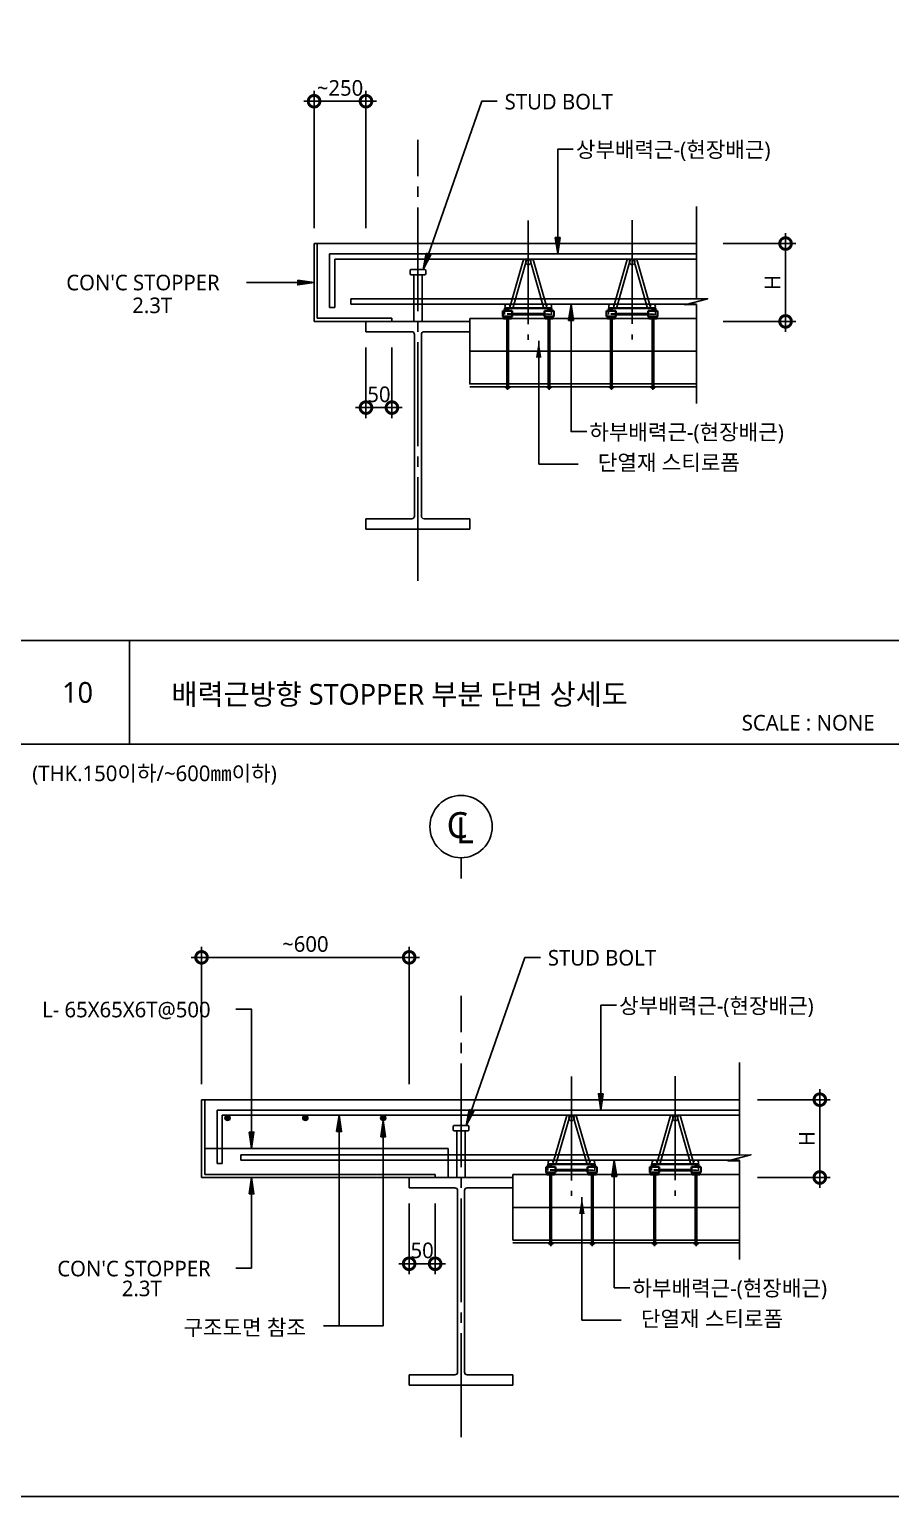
# Model space of a CAD drawing. Extents: x 517 to 33347, y 263 to 5437.
# Drawn here: x 10635 to 12294, y 300 to 3128 of the extents above; entities that cross this region are included whole.
import ezdxf
from ezdxf.enums import TextEntityAlignment as Align

# ---------------------------------------------------------------- set-up
doc = ezdxf.new("R2010")
doc.units = 0
doc.header["$LTSCALE"] = 10
doc.header["$MEASUREMENT"] = 0
for name, pattern in [('CEN', [26, 20, -2, 2, -2]), ('CENTER', [2, 1.25, -0.25, 0.25, -0.25]), ('HIDDEN', [3, 2, -1])]:
    doc.linetypes.add(name, pattern=pattern)
for name, color, linetype in [('7DIM', 7, 'Continuous'), ('CEN', 1, 'CEN'), ('E', 7, 'Continuous'), ('E2', 7, 'Continuous'), ('SEC', 7, 'Continuous'), ('SYM', 6, 'Continuous'), ('SYM-BUB', 3, 'Continuous'), ('SYM-LEAD', 6, 'Continuous'), ('TABLE', 7, 'Continuous'), ('TEXT', 3, 'Continuous'), ('단열재', 7, 'Continuous')]:
    doc.layers.add(name, color=color, linetype=linetype)
for name, color, linetype, lineweight in [('숨은선', 2, 'HIDDEN', 20), ('외형선', 3, 'Continuous', 35), ('치수선', 1, 'Continuous', 18)]:
    doc.layers.add(name, color=color, linetype=linetype, lineweight=lineweight)
doc.styles.add('HD', font='malgun.ttf')
doc.styles.get("Standard").update_dxf_attribs({"font": 'malgun.ttf'})
doc.styles.add('스타일1', font='malgun.ttf')
doc.linetypes.add('BATTING', pattern='A,0.0001,-0.1,[134,ltypeshp.shx,S=0.1,R=0,X=-0.1,Y=0],-0.2,[134,ltypeshp.shx,S=0.1,R=180,X=0.1,Y=0],-0.1', length=0.4001)
doc.dimstyles.new('CJA', dxfattribs={"dimscale": 200, "dimtxt": 3, "dimasz": 1, "dimexe": 2, "dimexo": 3, "dimgap": 1, "dimtad": 1, "dimdec": 0, "dimzin": 1, "dimdsep": 46, "dimlunit": 6, "dimtxsty": '스타일1', "dimblk": 'GAUN-DOT', "dimcen": -2, "dimdle": 2, "dimclrd": 256, "dimclre": 256, "dimclrt": 3, "dimadec": 0, "dimazin": 0, "dimtfac": 1, "dimtdec": 0, "dimtix": 1, "dimtmove": 2, "dimatfit": 3, "dimldrblk": 'DOTSMALL', "dimfxl": 1, "dimtolj": 1, "dimtzin": 1, "dimarcsym": 0})
doc.dimstyles.new('ISO-25', dxfattribs={"dimtxt": 2.5, "dimasz": 2.5, "dimexe": 1.25, "dimexo": 0.625, "dimtad": 1, "dimtxsty": 'Standard', "dimcen": 2.5, "dimadec": 0, "dimazin": 0, "dimtfac": 1, "dimtmove": 0, "dimatfit": 3, "dimfxl": 1, "dimarcsym": 0})

# ---------------------------------------------------------------- blocks, each defined once
blk = doc.blocks.new('GAUN-DOT')
at = {"linetype": 'ByBlock'}
for p, q in [((2, 0), (-2, 0)), ((0, -2), (0, 2))]:
    blk.add_line(p, q, dxfattribs=at)
at = {"const_width": 2.25}
blk.add_lwpolyline([(0, 0.28125, 1), (0, -0.28125, 1)], format="xyb", close=True, dxfattribs=at)
blk = doc.blocks.new('*D35')
at = {"layer": '7DIM', "linetype": 'ByBlock', "lineweight": -2, "transparency": 16777216}
for p, q in [((11971.6, 2714.7), (12111.6, 2714.7)), ((12091.6, 2704.7), (12091.6, 2574.7)), ((11971.6, 2564.7), (12111.6, 2564.7))]:
    blk.add_line(p, q, dxfattribs=at)
at = {"layer": 'DEFPOINTS', "color": 0, "linetype": 'ByBlock', "transparency": 16777216}
for p in [(11941.6, 2714.7), (11941.6, 2564.7), (12091.6, 2564.7)]:
    blk.add_point(p, dxfattribs=at)
at = {"layer": '7DIM', "linetype": 'ByBlock', "lineweight": -2, "transparency": 16777216, "xscale": 10, "yscale": 10, "zscale": 10}
for p, rotation in [((12091.6, 2714.7), 90), ((12091.6, 2564.7), 270)]:
    blk.add_blockref('GAUN-DOT', p, dxfattribs=dict(at, rotation=rotation))
at = {"layer": '7DIM', "color": 3, "linetype": 'ByBlock', "transparency": 16777216, "insert": (12066.6, 2639.7), "char_height": 30, "attachment_point": 5, "rotation": 90, "style": '스타일1'}
blk.add_mtext('\\A1;H', dxfattribs=at)
blk = doc.blocks.new('_DotSmall')
at = {"color": 0, "linetype": 'ByBlock', "const_width": 0.5}
blk.add_lwpolyline([(-0.0625, 0, 1), (0.0625, 0, 1)], format="xyb", close=True, dxfattribs=at)
blk = doc.blocks.new('*D36')
at = {"layer": '7DIM', "linetype": 'ByBlock', "lineweight": -2, "transparency": 16777216}
for p, q in [((11183.2, 2744.7), (11183.2, 3009)), ((11283.2, 2744.7), (11283.2, 3009)), ((11173.2, 2989), (11163.2, 2989)), ((11183.2, 2989), (11283.2, 2989)), ((11293.2, 2989), (11303.2, 2989))]:
    blk.add_line(p, q, dxfattribs=at)
at = {"layer": 'DEFPOINTS', "color": 0, "linetype": 'ByBlock', "transparency": 16777216}
for p in [(11283.2, 2989), (11183.2, 2714.7), (11283.2, 2714.7)]:
    blk.add_point(p, dxfattribs=at)
at = {"layer": '7DIM', "linetype": 'ByBlock', "lineweight": -2, "transparency": 16777216, "xscale": 10, "yscale": 10, "zscale": 10}
blk.add_blockref('GAUN-DOT', (11183.2, 2989), dxfattribs=at)
at = {"layer": '7DIM', "linetype": 'ByBlock', "lineweight": -2, "transparency": 16777216, "xscale": 10, "yscale": 10, "zscale": 10, "rotation": 180}
blk.add_blockref('GAUN-DOT', (11283.2, 2989), dxfattribs=at)
at = {"layer": '7DIM', "color": 3, "linetype": 'ByBlock', "transparency": 16777216, "insert": (11233.2, 3014.5), "char_height": 30, "attachment_point": 5, "style": '스타일1'}
blk.add_mtext('\\A1;~250', dxfattribs=at)
blk = doc.blocks.new('*D37')
at = {"layer": '7DIM', "linetype": 'ByBlock', "lineweight": -2, "transparency": 16777216}
for p, q in [((11283.2, 2514.7), (11283.2, 2378.5)), ((11333.2, 2514.7), (11333.2, 2378.5)), ((11273.2, 2398.5), (11263.2, 2398.5)), ((11283.2, 2398.5), (11333.2, 2398.5)), ((11343.2, 2398.5), (11353.2, 2398.5))]:
    blk.add_line(p, q, dxfattribs=at)
at = {"layer": 'DEFPOINTS', "color": 0, "linetype": 'ByBlock', "transparency": 16777216}
for p in [(11283.2, 2544.7), (11333.2, 2544.7), (11333.2, 2398.5)]:
    blk.add_point(p, dxfattribs=at)
at = {"layer": '7DIM', "linetype": 'ByBlock', "lineweight": -2, "transparency": 16777216, "xscale": 10, "yscale": 10, "zscale": 10}
blk.add_blockref('GAUN-DOT', (11283.2, 2398.5), dxfattribs=at)
at = {"layer": '7DIM', "linetype": 'ByBlock', "lineweight": -2, "transparency": 16777216, "xscale": 10, "yscale": 10, "zscale": 10, "rotation": 180}
blk.add_blockref('GAUN-DOT', (11333.2, 2398.5), dxfattribs=at)
at = {"layer": '7DIM', "color": 3, "linetype": 'ByBlock', "transparency": 16777216, "insert": (11308.2, 2424), "char_height": 30, "attachment_point": 5, "style": '스타일1'}
blk.add_mtext('\\A1;50', dxfattribs=at)
blk = doc.blocks.new('*D44')
at = {"layer": '7DIM', "linetype": 'ByBlock', "lineweight": -2, "transparency": 16777216}
for p, q in [((10966.4, 1094.7), (10966.4, 1359)), ((11366.4, 1094.7), (11366.4, 1359)), ((10976.4, 1339), (11356.4, 1339))]:
    blk.add_line(p, q, dxfattribs=at)
at = {"layer": 'DEFPOINTS', "color": 0, "linetype": 'ByBlock', "transparency": 16777216}
for p in [(11366.4, 1339), (10966.4, 1064.7), (11366.4, 1064.7)]:
    blk.add_point(p, dxfattribs=at)
at = {"layer": '7DIM', "linetype": 'ByBlock', "lineweight": -2, "transparency": 16777216, "xscale": 10, "yscale": 10, "zscale": 10, "rotation": 180}
blk.add_blockref('GAUN-DOT', (10966.4, 1339), dxfattribs=at)
at = {"layer": '7DIM', "linetype": 'ByBlock', "lineweight": -2, "transparency": 16777216, "xscale": 10, "yscale": 10, "zscale": 10}
blk.add_blockref('GAUN-DOT', (11366.4, 1339), dxfattribs=at)
at = {"layer": '7DIM', "color": 3, "linetype": 'ByBlock', "transparency": 16777216, "insert": (11166.4, 1364.5), "char_height": 30, "attachment_point": 5, "style": '스타일1'}
blk.add_mtext('\\A1;~600', dxfattribs=at)
blk = doc.blocks.new('*D45')
at = {"layer": '7DIM', "linetype": 'ByBlock', "lineweight": -2, "transparency": 16777216}
for p, q in [((11366.4, 864.7), (11366.4, 728.5)), ((11416.4, 864.7), (11416.4, 728.5)), ((11356.4, 748.5), (11346.4, 748.5)), ((11366.4, 748.5), (11416.4, 748.5)), ((11426.4, 748.5), (11436.4, 748.5))]:
    blk.add_line(p, q, dxfattribs=at)
at = {"layer": 'DEFPOINTS', "color": 0, "linetype": 'ByBlock', "transparency": 16777216}
for p in [(11366.4, 894.7), (11416.4, 894.7), (11416.4, 748.5)]:
    blk.add_point(p, dxfattribs=at)
at = {"layer": '7DIM', "linetype": 'ByBlock', "lineweight": -2, "transparency": 16777216, "xscale": 10, "yscale": 10, "zscale": 10}
blk.add_blockref('GAUN-DOT', (11366.4, 748.5), dxfattribs=at)
at = {"layer": '7DIM', "linetype": 'ByBlock', "lineweight": -2, "transparency": 16777216, "xscale": 10, "yscale": 10, "zscale": 10, "rotation": 180}
blk.add_blockref('GAUN-DOT', (11416.4, 748.5), dxfattribs=at)
at = {"layer": '7DIM', "color": 3, "linetype": 'ByBlock', "transparency": 16777216, "insert": (11391.4, 774), "char_height": 30, "attachment_point": 5, "style": '스타일1'}
blk.add_mtext('\\A1;50', dxfattribs=at)
blk = doc.blocks.new('*D46')
at = {"layer": '7DIM', "linetype": 'ByBlock', "lineweight": -2, "transparency": 16777216}
for p, q in [((12037.6, 1064.7), (12177.6, 1064.7)), ((12157.6, 1054.7), (12157.6, 924.7)), ((12037.6, 914.7), (12177.6, 914.7))]:
    blk.add_line(p, q, dxfattribs=at)
at = {"layer": 'DEFPOINTS', "color": 0, "linetype": 'ByBlock', "transparency": 16777216}
for p in [(12007.6, 1064.7), (12007.6, 914.7), (12157.6, 914.7)]:
    blk.add_point(p, dxfattribs=at)
at = {"layer": '7DIM', "linetype": 'ByBlock', "lineweight": -2, "transparency": 16777216, "xscale": 10, "yscale": 10, "zscale": 10}
for p, rotation in [((12157.6, 1064.7), 90), ((12157.6, 914.7), 270)]:
    blk.add_blockref('GAUN-DOT', p, dxfattribs=dict(at, rotation=rotation))
at = {"layer": '7DIM', "color": 3, "linetype": 'ByBlock', "transparency": 16777216, "insert": (12132.6, 989.7), "char_height": 30, "attachment_point": 5, "rotation": 90, "style": '스타일1'}
blk.add_mtext('\\A1;H', dxfattribs=at)
blk = doc.blocks.new('123')
at = {"layer": '숨은선', "ltscale": 0.5}
for p, q in [((1428.6, 683.4), (1428.6, 690.4)), ((1442.6, 684.4), (1428.6, 684.4)), ((1428.6, 683.4), (1442.6, 683.4)), ((1504.6, 684.4), (1518.6, 684.4)), ((1504.6, 683.4), (1518.6, 683.4)), ((1518.6, 683.4), (1518.6, 690.4))]:
    blk.add_line(p, q, dxfattribs=at)
at = {"layer": '외형선'}
for p, q in [((1424.6, 690.4), (1442.6, 690.4)), ((1424.6, 690.4), (1424.6, 679.4)), ((1424.6, 679.4), (1442.6, 679.4)), ((1426.1, 679.4), (1426.1, 675.4)), ((1428.6, 695.4), (1518.6, 695.4)), ((1428.6, 690.4), (1428.6, 695.4)), ((1441.1, 679.4), (1441.1, 675.4)), ((1442.6, 683.4), (1442.6, 690.4)), ((1504.6, 684.4), (1442.6, 684.4)), ((1504.6, 683.4), (1442.6, 683.4)), ((1442.6, 679.4), (1442.6, 683.4)), ((1504.6, 690.4), (1522.6, 690.4)), ((1504.6, 690.4), (1504.6, 683.4)), ((1504.6, 679.4), (1504.6, 683.4)), ((1522.6, 679.4), (1504.6, 679.4)), ((1506.1, 679.4), (1506.1, 675.4)), ((1518.6, 695.4), (1518.6, 690.4)), ((1521.1, 679.4), (1521.1, 675.4)), ((1522.6, 690.4), (1522.6, 679.4)), ((1426.1, 675.4), (1441.1, 675.4)), ((1506.1, 675.4), (1521.1, 675.4))]:
    blk.add_line(p, q, dxfattribs=at)
blk = doc.blocks.new('볼트')
at = {"linetype": 'ByBlock'}
for p, q in [((181034, -2386.5), (181034, -2255)), ((181034, -2255), (181037, -2255)), ((181037, -2386.5), (181037, -2255))]:
    blk.add_line(p, q, dxfattribs=at)
at = {"layer": 'CEN', "linetype": 'CENTER'}
blk.add_line((181035.5, -2392.6), (181035.5, -2255), dxfattribs=at)
at = {"layer": 'E2', "linetype": 'ByBlock'}
blk.add_line((181035.5, -2387.5), (181035.5, -2389.5), dxfattribs=at)
for points in [[(181030.5, -2387.5), (181030.5, -2386.5), (181040.5, -2386.5), (181040.5, -2387.5)], [(181033, -2389.5), (181033, -2387.5), (181038, -2387.5), (181038, -2389.5)]]:
    blk.add_lwpolyline(points, close=True, dxfattribs=at)

msp = doc.modelspace()

# ---------------------------------------------------------------- hatches: boundary and pattern name
at = {"linetype": 'ByBlock'}
h = msp.add_hatch(color=256, dxfattribs=at)
h.paths.add_polyline_path([(11740.5, 1076.1), (11735.8, 1076.1), (11735.8, 1044.7)])
h.paths.add_polyline_path([(11735.8, 1076.1), (11731.1, 1076.1), (11735.8, 1044.7)])
h = msp.add_hatch(color=256, dxfattribs=at)
h.paths.add_polyline_path([(11482.3, 1045.9), (11486.7, 1044.3), (11476.4, 1014.7)])
h.paths.add_polyline_path([(11486.7, 1044.3), (11491.2, 1042.8), (11476.4, 1014.7)])
at = {"layer": 'SEC'}
h = msp.add_hatch(color=3, dxfattribs=at)
edge = h.paths.add_edge_path()
edge.add_arc((11016.4, 1029.7), 5, 0, 360)
h = msp.add_hatch(color=3, dxfattribs=at)
edge = h.paths.add_edge_path()
edge.add_arc((11166.4, 1029.7), 5, 0, 360)
h = msp.add_hatch(color=3, dxfattribs=at)
edge = h.paths.add_edge_path()
edge.add_arc((11316.4, 1029.7), 5, 0, 360)
h = msp.add_hatch(color=3, dxfattribs=at)
edge = h.paths.add_edge_path()
edge.add_arc((11316.4, 1029.7), 5, 0, 360)
at = {"layer": 'SYM-LEAD'}
h = msp.add_hatch(color=256, dxfattribs=at)
h.paths.add_polyline_path([(11657.3, 2726.1), (11652.6, 2726.1), (11652.6, 2694.7)])
h.paths.add_polyline_path([(11652.6, 2726.1), (11647.9, 2726.1), (11652.6, 2694.7)])
h = msp.add_hatch(color=256, dxfattribs=at)
h.paths.add_polyline_path([(11399.1, 2695.9), (11403.5, 2694.3), (11393.2, 2664.7)])
h.paths.add_polyline_path([(11403.5, 2694.3), (11408, 2692.8), (11393.2, 2664.7)])
h = msp.add_hatch(color=256, dxfattribs=at)
h.paths.add_polyline_path([(11151.8, 2644.4), (11151.8, 2639.7), (11183.2, 2639.7)])
h.paths.add_polyline_path([(11151.8, 2639.7), (11151.8, 2634.9), (11183.2, 2639.7)])
h = msp.add_hatch(color=256, dxfattribs=at)
h.paths.add_polyline_path([(11678.4, 2598.2), (11678.4, 2566.7), (11683.1, 2566.7)])
h.paths.add_polyline_path([(11678.4, 2598.2), (11673.7, 2566.7), (11678.4, 2566.7)])
h = msp.add_hatch(color=256, dxfattribs=at)
h.paths.add_polyline_path([(11226.7, 1003.2), (11231.4, 1003.2), (11231.4, 1034.7)])
h.paths.add_polyline_path([(11231.4, 1003.2), (11236.1, 1003.2), (11231.4, 1034.7)])
h = msp.add_hatch(color=256, dxfattribs=at)
h.paths.add_polyline_path([(11311.7, 993.2), (11316.4, 993.2), (11316.4, 1024.7)])
h.paths.add_polyline_path([(11316.4, 993.2), (11321.1, 993.2), (11316.4, 1024.7)])
h = msp.add_hatch(color=256, dxfattribs=at)
h.paths.add_polyline_path([(11062.6, 970.7), (11062.6, 1002.1), (11057.9, 1002.1)])
h.paths.add_polyline_path([(11062.6, 970.7), (11067.4, 1002.1), (11062.6, 1002.1)])
h = msp.add_hatch(color=256, dxfattribs=at)
h.paths.add_polyline_path([(11761.6, 948.2), (11761.6, 916.7), (11766.3, 916.7)])
h.paths.add_polyline_path([(11761.6, 948.2), (11756.9, 916.7), (11761.6, 916.7)])
h = msp.add_hatch(color=256, dxfattribs=at)
h.paths.add_polyline_path([(11062.6, 914.7), (11062.6, 883.2), (11057.9, 883.2)])
h.paths.add_polyline_path([(11062.6, 914.7), (11067.4, 883.2), (11062.6, 883.2)])

# ---------------------------------------------------------------- linework, layer by layer
at = {"linetype": 'BATTING', "ltscale": 15.5}
for p, q in [((11483.2, 2507.2), (11919.8, 2507.2)), ((11566.4, 857.2), (12003, 857.2))]:
    msp.add_line(p, q, dxfattribs=at)
at = {"linetype": 'ByBlock'}
for p, q in [((11919.8, 2444.2), (11483.2, 2444.2)), ((11919.8, 2438.7), (11483.2, 2438.7)), ((11476.4, 1014.7), (11589.3, 1339)), ((11619.3, 1339), (11589.3, 1339)), ((11735.8, 1246.6), (11765.8, 1246.6)), ((11735.8, 1044.7), (11735.8, 1246.6)), ((12003, 794.2), (11566.4, 794.2)), ((12003, 788.7), (11566.4, 788.7))]:
    msp.add_line(p, q, dxfattribs=at)
at = {"linetype": 'Continuous'}
for points in [[(11740.5, 1076.1), (11731.1, 1076.1), (11735.8, 1044.7), (11740.5, 1076.1)], [(11482.3, 1045.9), (11491.2, 1042.8), (11476.4, 1014.7), (11482.3, 1045.9)]]:
    msp.add_lwpolyline(points, dxfattribs=at)
at = {"layer": 'CEN', "linetype": 'CEN'}
for p, q in [((11383.2, 2064.5), (11383.2, 2914.7)), ((11595.9, 2759.2), (11595.9, 2529.2)), ((11795.9, 2759.7), (11795.9, 2529.7)), ((11466.4, 414.5), (11466.4, 1264.7)), ((11679.1, 1109.2), (11679.1, 879.2)), ((11879.1, 1109.7), (11879.1, 879.7))]:
    msp.add_line(p, q, dxfattribs=at)
at = {"layer": 'E', "linetype": 'ByBlock'}
for p, q in [((11383.2, 2714.7), (11183.2, 2714.7)), ((11483.2, 2564.7), (11483.2, 2544.7)), ((11466.4, 1064.7), (10972.4, 1064.7))]:
    msp.add_line(p, q, dxfattribs=at)
at = {"layer": 'E', "color": 3, "linetype": 'ByBlock'}
for p, q in [((11213.2, 2694.7), (11213.2, 2684.7)), ((10996.4, 1044.7), (10996.4, 1034.7))]:
    msp.add_line(p, q, dxfattribs=at)
at = {"layer": 'E', "color": 3}
for p, q in [((11383.2, 2694.7), (11213.2, 2694.7)), ((11213.2, 2694.7), (11213.2, 2591.4)), ((11383.2, 2694.7), (11919.8, 2694.7)), ((11383.2, 2684.7), (11223.2, 2684.7)), ((11223.2, 2591.4), (11223.2, 2684.7)), ((11383.2, 2684.7), (11919.8, 2684.7)), ((11383.2, 2608.2), (11254, 2608.2)), ((11254, 2608.2), (11254, 2598.2)), ((11383.2, 2608.2), (11919.8, 2608.2)), ((11213.2, 2591.4), (11223.2, 2591.4)), ((11383.2, 2598.2), (11254, 2598.2)), ((11383.2, 2598.2), (11919.8, 2598.2)), ((11466.4, 1044.7), (10996.4, 1044.7)), ((10996.4, 1044.7), (10996.4, 941.4)), ((11466.4, 1034.7), (11006.4, 1034.7)), ((11006.4, 941.4), (11006.4, 1034.7)), ((11466.4, 1044.7), (12003, 1044.7)), ((11466.4, 1034.7), (12003, 1034.7)), ((10996.4, 941.4), (11006.4, 941.4)), ((11466.4, 958.2), (11042, 958.2)), ((11042, 958.2), (11042, 948.2)), ((11466.4, 948.2), (11042, 948.2)), ((11466.4, 958.2), (12003, 958.2)), ((11466.4, 948.2), (12003, 948.2))]:
    msp.add_line(p, q, dxfattribs=at)
at = {"layer": 'E'}
for p, q in [((11586.7, 2684.2), (11560.9, 2593.9)), ((11566.6, 2592.2), (11592.6, 2683)), ((11625.2, 2592.2), (11599.4, 2682.5)), ((11605.2, 2684.2), (11631, 2593.9)), ((11786.7, 2684.2), (11760.9, 2593.9)), ((11766.6, 2592.2), (11792.5, 2682.6)), ((11825.2, 2592.2), (11799.4, 2682.6)), ((11805.2, 2684.2), (11831, 2593.9)), ((11669.9, 1034.2), (11644.1, 943.9)), ((11649.8, 942.2), (11675.8, 1033)), ((11708.4, 942.2), (11682.6, 1032.5)), ((11688.4, 1034.2), (11714.2, 943.9)), ((11869.9, 1034.2), (11844.1, 943.9)), ((11849.8, 942.2), (11875.7, 1032.6)), ((11908.4, 942.2), (11882.6, 1032.6)), ((11888.4, 1034.2), (11914.2, 943.9))]:
    msp.add_line(p, q, dxfattribs=at)
for points in [[(11560.9, 2593.9, 1.007389), (11566.7, 2592.5, 0.046868)], [(11631, 2593.9, -1.007389), (11625.2, 2592.5, -0.046868)], [(11760.9, 2593.9, 1.007389), (11766.7, 2592.5, 0.046868)], [(11831, 2593.9, -1.007389), (11825.2, 2592.5, -0.046868)], [(11644.1, 943.9, 1.007389), (11649.9, 942.5, 0.046868)], [(11714.2, 943.9, -1.007389), (11708.3, 942.5, -0.046868)], [(11844.1, 943.9, 1.007389), (11849.9, 942.5, 0.046868)], [(11914.2, 943.9, -1.007389), (11908.3, 942.5, -0.046868)]]:
    msp.add_lwpolyline(points, format="xyb", dxfattribs=at)
for centre, start, end in [((11588.1, 2676), 57.0066, 102.7953), ((11604.4, 2675.9), 84.6876, 127.141), ((11787.5, 2675.9), 52.859, 95.3124), ((11804.4, 2675.9), 84.6876, 127.141), ((11671.3, 1026), 57.0066, 102.7953), ((11687.6, 1025.9), 84.6876, 127.141), ((11870.7, 1025.9), 52.859, 95.3124), ((11887.6, 1025.9), 84.6876, 127.141)]:
    msp.add_arc(centre, 8.29, start, end, dxfattribs=at)
at = {"layer": 'E2', "color": 4}
for p, q in [((11183.2, 2564.7), (11183.2, 2714.7)), ((11183.2, 2714.7), (11189.2, 2714.7)), ((11189.2, 2714.7), (11189.2, 2570.7)), ((11333.2, 2564.7), (11183.2, 2564.7)), ((11189.2, 2570.7), (11333.2, 2570.7)), ((11333.2, 2570.7), (11333.2, 2564.7)), ((10966.4, 1064.7), (10972.4, 1064.7)), ((10966.4, 914.7), (10966.4, 1064.7)), ((10972.4, 1064.7), (10972.4, 920.7)), ((10972.4, 970.7), (11441.4, 970.7)), ((11441.4, 970.7), (11441.4, 914.7)), ((11416.4, 914.7), (10966.4, 914.7)), ((10972.4, 920.7), (11416.4, 920.7)), ((11416.4, 920.7), (11416.4, 914.7))]:
    msp.add_line(p, q, dxfattribs=at)
at = {"layer": 'E2'}
for p, q in [((11383.2, 2714.7), (11919.8, 2714.7)), ((11466.4, 1064.7), (12003, 1064.7))]:
    msp.add_line(p, q, dxfattribs=at)
at = {"layer": 'E2', "linetype": 'ByBlock'}
for p, q in [((11368.2, 2656.7), (11368.2, 2662.7)), ((11398.2, 2656.7), (11398.2, 2662.7)), ((11375.2, 2564.7), (11375.2, 2654.7)), ((11391.2, 2564.7), (11391.2, 2654.7)), ((11451.4, 1006.7), (11451.4, 1012.7)), ((11458.4, 914.7), (11458.4, 1004.7)), ((11474.4, 914.7), (11474.4, 1004.7)), ((11481.4, 1006.7), (11481.4, 1012.7))]:
    msp.add_line(p, q, dxfattribs=at)
for centre, start, end in [((11370.2, 2662.7), 90, 180), ((11396.2, 2662.7), 0, 90), ((11370.2, 2656.7), 180, 270), ((11396.2, 2656.7), 270, 0), ((11453.4, 1012.7), 90, 180), ((11453.4, 1006.7), 180, 270), ((11479.4, 1012.7), 0, 90), ((11479.4, 1006.7), 270, 0)]:
    msp.add_arc(centre, 2, start, end, dxfattribs=at)
at = {"layer": 'SEC'}
for p, q in [((11396.2, 2664.7), (11370.2, 2664.7)), ((11396.2, 2654.7), (11370.2, 2654.7)), ((11283.2, 2564.7), (11283.2, 2544.7)), ((11483.2, 2564.7), (11283.2, 2564.7)), ((11283.2, 2544.7), (11371.5, 2544.7)), ((11376.6, 2539.6), (11376.6, 2189.6)), ((11389.9, 2189.6), (11389.9, 2539.6)), ((11395, 2544.7), (11483.2, 2544.7)), ((11283.2, 2184.5), (11283.2, 2164.5)), ((11371.5, 2184.5), (11283.2, 2184.5)), ((11483.2, 2184.5), (11395, 2184.5)), ((11483.2, 2164.5), (11483.2, 2184.5)), ((11283.2, 2164.5), (11483.2, 2164.5)), ((11479.4, 1014.7), (11453.4, 1014.7)), ((11479.4, 1004.7), (11453.4, 1004.7)), ((11566.4, 914.7), (11366.4, 914.7)), ((11366.4, 914.7), (11366.4, 894.7)), ((11566.4, 894.7), (11566.4, 914.7)), ((11366.4, 894.7), (11454.6, 894.7)), ((11459.8, 889.6), (11459.8, 539.6)), ((11473.1, 539.6), (11473.1, 889.6)), ((11478.2, 894.7), (11566.4, 894.7)), ((11366.4, 534.5), (11366.4, 514.5)), ((11454.6, 534.5), (11366.4, 534.5)), ((11366.4, 514.5), (11566.4, 514.5)), ((11566.4, 534.5), (11478.2, 534.5)), ((11566.4, 514.5), (11566.4, 534.5))]:
    msp.add_line(p, q, dxfattribs=at)
for centre in [(11595.9, 2679.2), (11795.9, 2679.2), (11555.9, 2593.2), (11635.9, 2593.2), (11755.9, 2593.2), (11835.9, 2593.2), (11679.1, 1029.2), (11879.1, 1029.2), (11639.1, 943.2), (11719.1, 943.2), (11839.1, 943.2), (11919.1, 943.2)]:
    msp.add_circle(centre, 5, dxfattribs=at)
at = {"layer": 'SEC', "color": 3}
for centre in [(11016.4, 1029.7), (11166.4, 1029.7), (11316.4, 1029.7), (11316.4, 1029.7)]:
    msp.add_circle(centre, 5, dxfattribs=at)
at = {"layer": 'SEC'}
for centre, start, end in [((11371.5, 2539.6), 0, 90), ((11395, 2539.6), 90, 180), ((11371.5, 2189.6), 270, 0), ((11395, 2189.6), 180, 270), ((11454.6, 889.6), 0, 90), ((11478.2, 889.6), 90, 180), ((11454.6, 539.6), 270, 0), ((11478.2, 539.6), 180, 270)]:
    msp.add_arc(centre, 5.11, start, end, dxfattribs=at)
at = {"layer": 'SYM'}
for points in [[(11919.7, 2406.4), (11919.8, 2597), (11897.6, 2596.6), (11941.8, 2608.5), (11919.8, 2608), (11919.8, 2786.1)], [(12002.9, 756.4), (12003, 947), (11980.8, 946.6), (12025, 958.5), (12003, 958), (12003, 1136.1)]]:
    msp.add_lwpolyline(points, dxfattribs=at)
at = {"layer": 'SYM-BUB', "color": 6, "linetype": 'ByBlock'}
msp.add_line((11466.4, 1491), (11466.4, 1531), dxfattribs=at)
msp.add_circle((11466.4, 1591), 60, dxfattribs=at)
at = {"layer": 'SYM-LEAD'}
for p, q in [((11183.2, 2639.7), (11052.7, 2639.7)), ((11231.4, 1034.7), (11231.4, 832.7)), ((11316.4, 1024.7), (11316.4, 822.7))]:
    msp.add_line(p, q, dxfattribs=at)
for points in [[(11393.2, 2664.7), (11506.1, 2989), (11536.1, 2989)], [(11652.6, 2694.7), (11652.6, 2896.6), (11682.6, 2896.6)], [(11657.3, 2726.1), (11647.9, 2726.1), (11652.6, 2694.7), (11657.3, 2726.1)], [(11399.1, 2695.9), (11408, 2692.8), (11393.2, 2664.7), (11399.1, 2695.9)], [(11151.8, 2644.4), (11151.8, 2634.9), (11183.2, 2639.7), (11151.8, 2644.4)], [(11683.1, 2566.7), (11673.7, 2566.7), (11678.4, 2598.2), (11683.1, 2566.7)], [(11678.4, 2598.2), (11678.4, 2352.2), (11708.4, 2352.2)], [(11062.6, 970.7), (11062.6, 1239.3), (11032.6, 1239.3)], [(11226.7, 1003.2), (11236.1, 1003.2), (11231.4, 1034.7), (11226.7, 1003.2)], [(11311.7, 993.2), (11321.1, 993.2), (11316.4, 1024.7), (11311.7, 993.2)], [(11057.9, 1002.1), (11067.4, 1002.1), (11062.6, 970.7), (11057.9, 1002.1)], [(11231.4, 954.1), (11231.4, 629), (11201.4, 629)], [(11316.4, 944.1), (11316.4, 629), (11231.4, 629)], [(11766.3, 916.7), (11756.9, 916.7), (11761.6, 948.2), (11766.3, 916.7)], [(11761.6, 948.2), (11761.6, 702.2), (11791.6, 702.2)], [(11062.6, 914.7), (11062.6, 740.1), (11032.6, 740.1)], [(11057.9, 883.2), (11067.4, 883.2), (11062.6, 914.7), (11057.9, 883.2)]]:
    msp.add_lwpolyline(points, dxfattribs=at)
at = {"layer": 'TABLE', "color": 3}
msp.add_line((15727.5, 1949.6), (8927.5, 1949.6), dxfattribs=at)
at = {"layer": 'TABLE', "color": 4}
for p, q in [((10827.5, 1949.6), (10827.5, 1749.6)), ((15727.5, 1749.6), (8927.5, 1749.6))]:
    msp.add_line(p, q, dxfattribs=at)
at = {"layer": 'TABLE', "color": 3}
msp.add_lwpolyline([(8927.5, 5249.6), (15727.5, 5249.6), (15727.5, 299.6), (8927.5, 299.6)], close=True, dxfattribs=at)
at = {"layer": '단열재', "ltscale": 10}
for points in [[(11483.2, 2570.2), (11919.8, 2570.2), (11919.8, 2444.2), (11483.2, 2444.2)], [(11566.4, 920.2), (12003, 920.2), (12003, 794.2), (11566.4, 794.2)]]:
    msp.add_lwpolyline(points, close=True, dxfattribs=at)

# ---------------------------------------------------------------- block references
at = {"linetype": 'ByBlock'}
for p in [(-169479.5, 4825.2), (-169399.5, 4825.2), (-169279.5, 4825.2), (-169199.5, 4825.2), (-169396.3, 3175.2), (-169316.3, 3175.2), (-169196.3, 3175.2), (-169116.3, 3175.2)]:
    msp.add_blockref('볼트', p, dxfattribs=at)
at = {"layer": '치수선', "xscale": -1}
for p in [(13069.5, 1894.8), (13269.5, 1894.8), (13152.7, 244.8), (13352.7, 244.8)]:
    msp.add_blockref('123', p, dxfattribs=at)

# ---------------------------------------------------------------- texts
at = {"layer": 'TEXT', "linetype": 'ByBlock'}
for s, height, style, p in [('STUD BOLT', 30, '스타일1', (11550.4, 2973.2)), ('상부배력근-(현장배근)', 30, '스타일1', (11687.7, 2880.8)), ("CON'C STOPPER", 30, '스타일1', (10705.7, 2624.6)), ('2.3T', 30, '스타일1', (10832.9, 2580.7)), ('하부배력근-(현장배근)', 30, '스타일1', (11713.5, 2336.4)), ('배력근방향 STOPPER 부분 단면 상세도', 40, '스타일1', (10908.4, 1826)), ('(THK.150이하/~600㎜이하)', 30, '스타일1', (10640.1, 1678.6)), ('C', 50, 'HD', (11438.6, 1568.9)), ('L', 50, 'HD', (11456.6, 1558.9)), ('STUD BOLT', 30, '스타일1', (11633.6, 1323.2)), ('L- 65X65X6T@500', 30, '스타일1', (10659.1, 1223.4)), ('상부배력근-(현장배근)', 30, '스타일1', (11770.9, 1230.8)), ("CON'C STOPPER", 30, '스타일1', (10688.4, 724.2)), ('2.3T', 30, '스타일1', (10812.8, 685.9)), ('하부배력근-(현장배근)', 30, '스타일1', (11796.7, 686.4)), ('구조도면 참조', 30, '스타일1', (10931.5, 610.7))]:
    msp.add_text(s, height=height, dxfattribs=dict(at, style=style)).set_placement(p)
at = {"layer": 'TEXT', "linetype": 'ByBlock', "style": '스타일1'}
for p in [(12003.6, 2292.6), (12086.7, 642.6)]:
    msp.add_text('단열재 스티로폼', height=30, dxfattribs=at).set_placement(p, align=Align.MIDDLE_RIGHT)
at = {"layer": 'TEXT', "color": 6, "linetype": 'ByBlock', "style": '스타일1'}
msp.add_text('10', height=40, dxfattribs=at).set_placement((10727.5, 1849.6), align=Align.MIDDLE_CENTER)
at = {"layer": 'TEXT', "color": 3, "style": '스타일1'}
msp.add_text('SCALE : NONE', height=30, dxfattribs=at).set_placement((12007.2, 1776.2))

# ---------------------------------------------------------------- dimensions: what is measured, and where the dimension line sits
at = {"layer": '7DIM', "linetype": 'ByBlock'}
for base, p1, p2, text, picture, middle in [((11283.2, 2989), (11183.2, 2714.7), (11283.2, 2714.7), '~250', '*D36', (11233.2, 3014.5)), ((11366.4, 1339), (10966.4, 1064.7), (11366.4, 1064.7), '~600', '*D44', (11166.4, 1364.5))]:
    dim = msp.add_linear_dim(base=base, p1=p1, p2=p2, text=text, dimstyle='CJA', override={"dimscale": 10}, dxfattribs=at)
    dim.commit()
    dim.dimension.update_dxf_attribs({"geometry": picture, "text_midpoint": middle})
for base, p1, p2, angle, text, picture, middle in [((12091.6, 2564.7), (11941.6, 2714.7), (11941.6, 2564.7), 90, 'H', '*D35', (12066.6, 2639.7)), ((11333.2, 2398.5), (11283.2, 2544.7), (11333.2, 2544.7), 180, '50', '*D37', (11308.2, 2424)), ((12157.6, 914.7), (12007.6, 1064.7), (12007.6, 914.7), 90, 'H', '*D46', (12132.6, 989.7)), ((11416.4, 748.5), (11366.4, 894.7), (11416.4, 894.7), 180, '50', '*D45', (11391.4, 774))]:
    dim = msp.add_linear_dim(base=base, p1=p1, p2=p2, angle=angle, text=text, dimstyle='CJA', override={"dimscale": 10}, dxfattribs=at)
    dim.commit()
    dim.dimension.update_dxf_attribs({"geometry": picture, "text_midpoint": middle})

# ---------------------------------------------------------------- leaders
at = {"layer": 'SYM-LEAD'}
for points in [[(11616, 2527), (11616, 2289.6), (11691.7, 2289.6)], [(11699.2, 877), (11699.2, 639.6), (11774.9, 639.6)]]:
    msp.add_leader(points, dimstyle='ISO-25', override={"dimscale": 5, "dimasz": 6.5, "dimgap": 4, "dimtad": 0, "dimtxsty": 'HD'}, dxfattribs=at)

doc.saveas('drawing.dxf')
